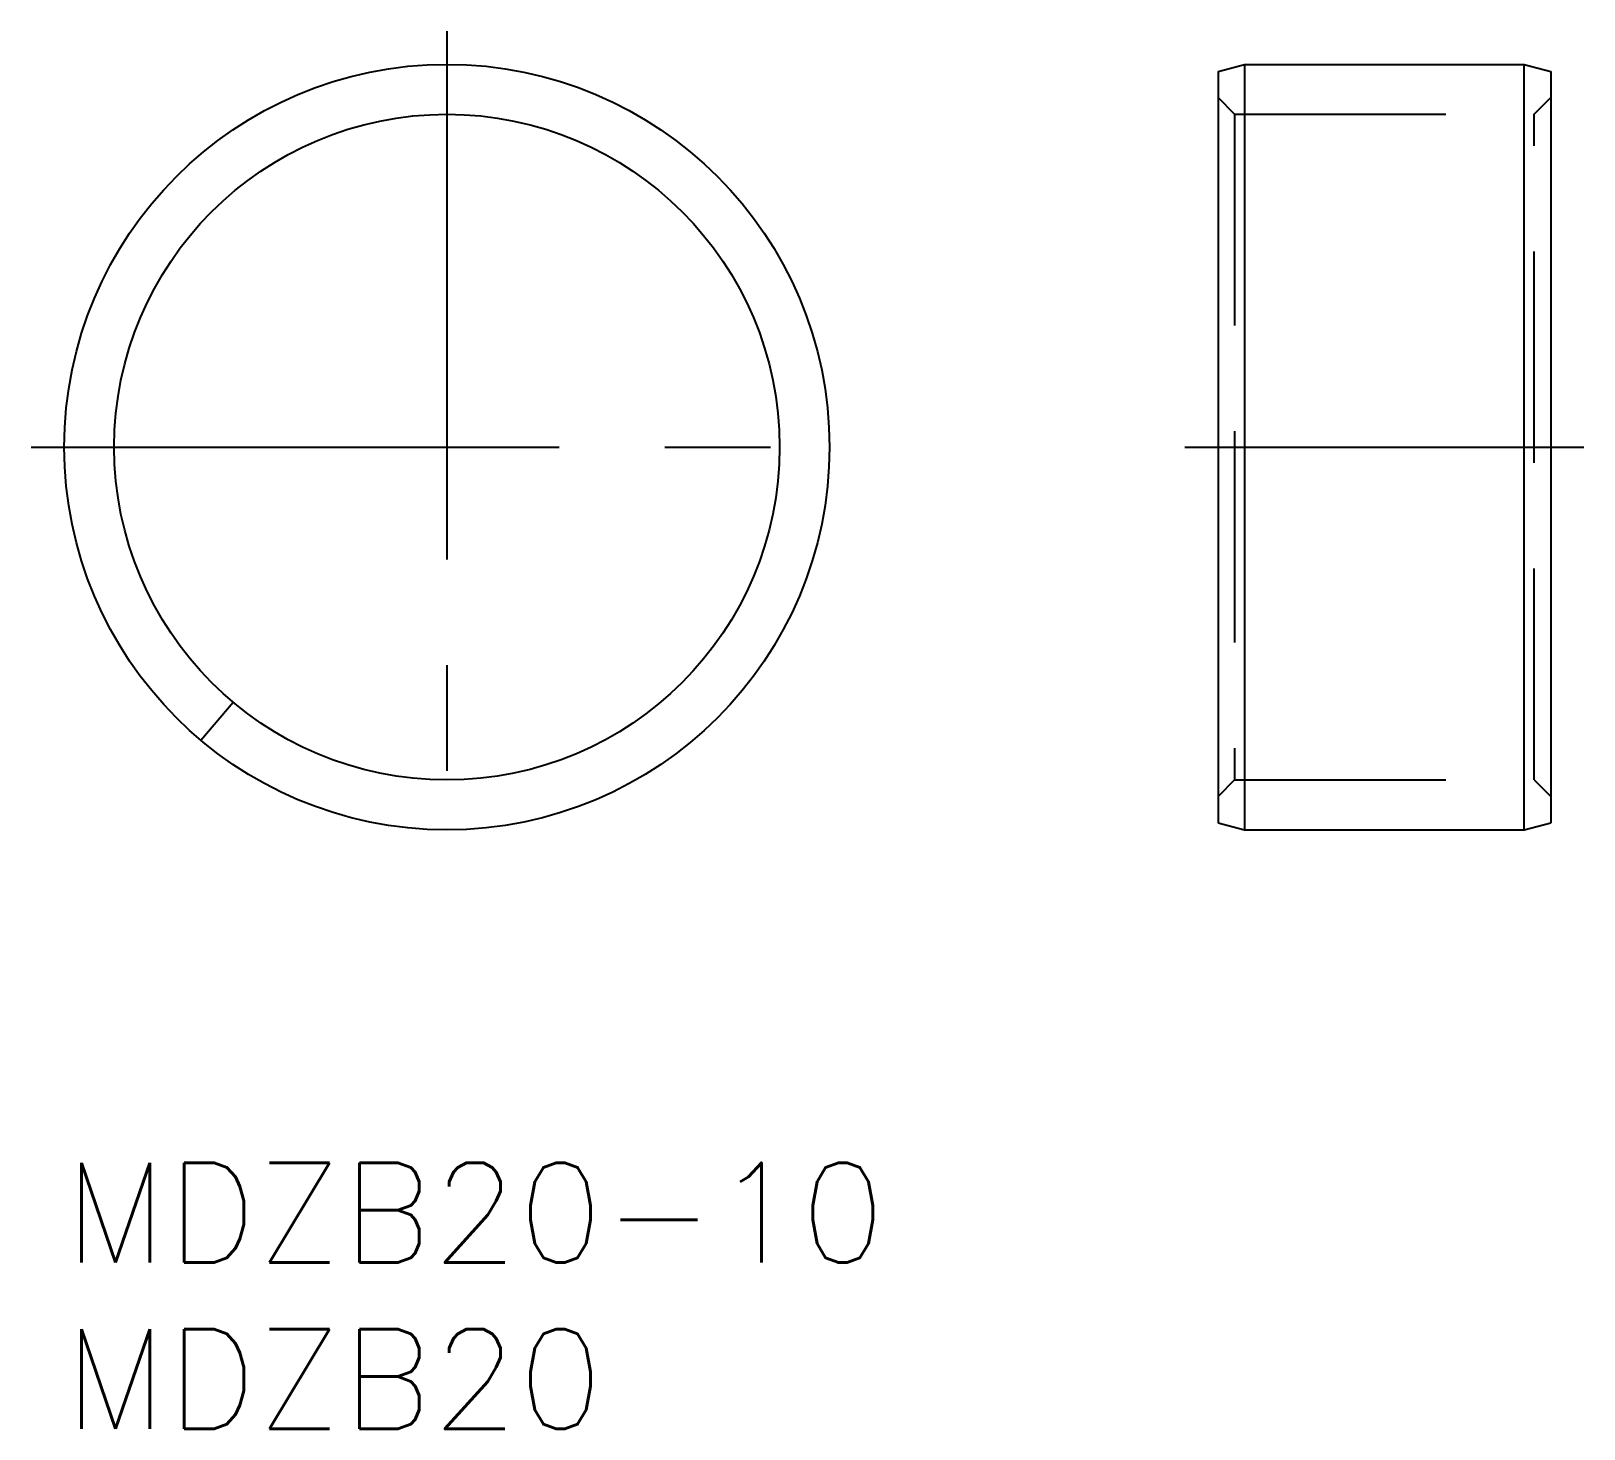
# Model space of a CAD drawing. Extents: x -1 to 45.7, y -8 to 34.
import ezdxf

# ---------------------------------------------------------------- set-up
doc = ezdxf.new("R2010")
doc.units = 0
doc.header["$LTSCALE"] = 0.5
doc.linetypes.add('CENTER', pattern=[50.8, 31.75, -6.35, 6.35, -6.35])
doc.linetypes.add('DASHED', pattern=[19.05, 12.7, -6.35])
for name, color, linetype in [('MSM_CENTER', 1, 'CENTER'), ('MSM_CONTINUOUS', 7, 'CONTINUOUS'), ('MSM_DASHED', 4, 'DASHED'), ('MSM_PART_NUMBER', 7, 'CONTINUOUS')]:
    doc.layers.add(name, color=color, linetype=linetype)
doc.styles.get("Standard").update_dxf_attribs({"font": 'txt.shx', "height": 1, "bigfont": 'bigfont.shx'})

# ---------------------------------------------------------------- blocks, each defined once
blk = doc.blocks.new('*U1')
at = {"layer": 'MSM_PART_NUMBER'}
blk.add_text('MDZB20-10', height=3, dxfattribs=at).set_placement((0, -3))
blk = doc.blocks.new('*U2')
at = {"layer": 'MSM_PART_NUMBER'}
blk.add_text('MDZB20', height=3, dxfattribs=at).set_placement((0, -8))

msp = doc.modelspace()

# ---------------------------------------------------------------- linework, layer by layer
at = {"layer": 'MSM_CENTER'}
for p, q in [((11.5, 34), (11.5, 9)), ((-1, 21.5), (24, 21.5)), ((33.68, 21.5), (45.68, 21.5))]:
    msp.add_line(p, q, dxfattribs=at)
at = {"layer": 'MSM_CONTINUOUS'}
for p, q in [((34.68, 32.786), (35.48, 33)), ((34.68, 32.786), (34.68, 10.214)), ((35.48, 33), (43.88, 33)), ((35.48, 33), (35.48, 10)), ((43.88, 33), (44.68, 32.786)), ((43.88, 10), (43.88, 33)), ((44.68, 32.786), (44.68, 10.214)), ((4.108, 12.69), (5.072, 13.84)), ((34.68, 10.214), (35.48, 10)), ((35.48, 10), (43.88, 10)), ((43.88, 10), (44.68, 10.214))]:
    msp.add_line(p, q, dxfattribs=at)
for radius in [11.5, 10]:
    msp.add_circle((11.5, 21.5), radius, dxfattribs=at)
at = {"layer": 'MSM_DASHED'}
for p, q in [((35.18, 31.5), (34.68, 32)), ((44.18, 31.5), (44.68, 32)), ((35.18, 31.5), (35.18, 11.5)), ((35.18, 31.5), (44.18, 31.5)), ((44.18, 11.5), (44.18, 31.5)), ((35.18, 11.5), (34.68, 11)), ((35.18, 11.5), (44.18, 11.5)), ((44.18, 11.5), (44.68, 11))]:
    msp.add_line(p, q, dxfattribs=at)

# ---------------------------------------------------------------- block references
at = {"layer": 'MSM_CONTINUOUS'}
for name in ['*U1', '*U2']:
    msp.add_blockref(name, (0, 0), dxfattribs=at)

doc.saveas('drawing.dxf')
